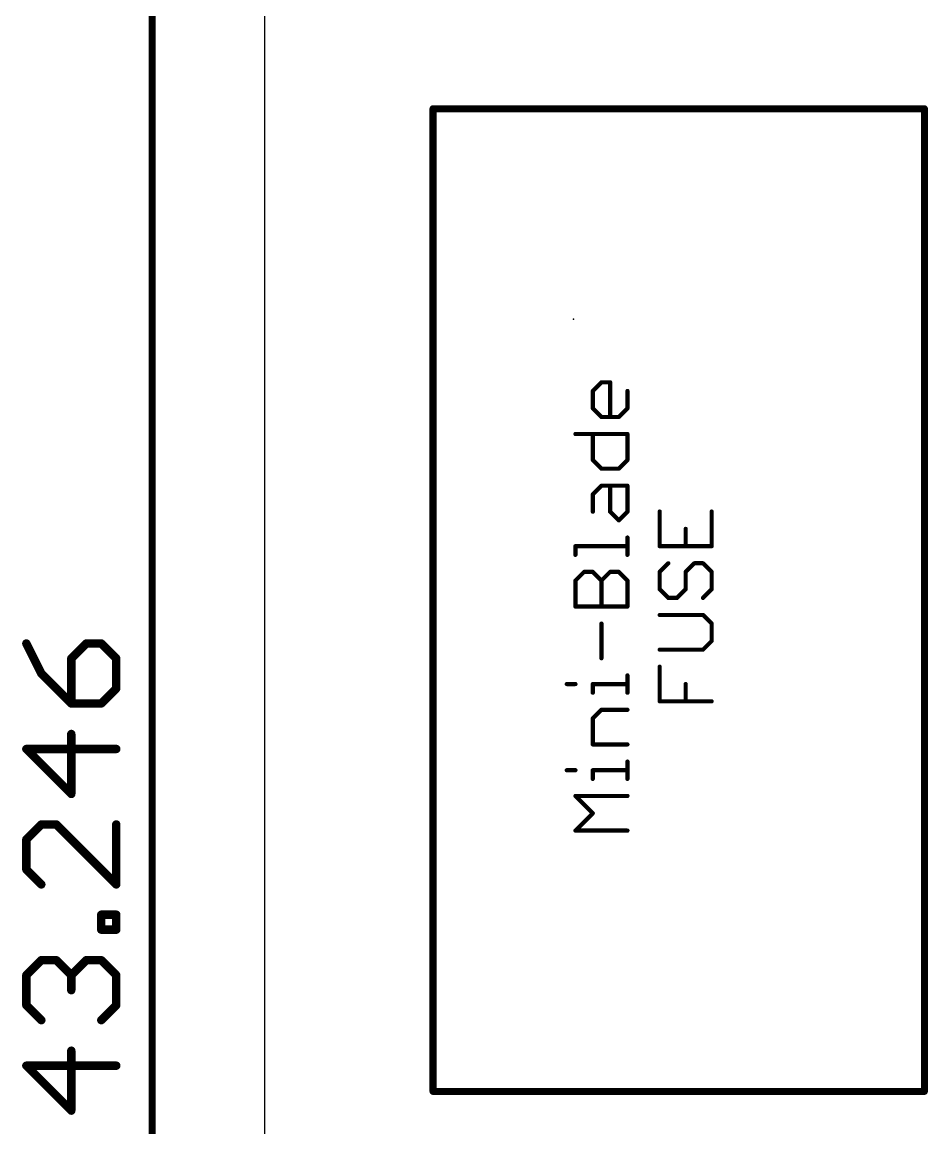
# Model space of a CAD drawing. Extents: x -4 to 88, y -32 to 116.
# Drawn here: x -4.39 to 12, y 36.68 to 56.68 of the extents above; entities that cross this region are included whole.
import ezdxf

# ---------------------------------------------------------------- set-up
doc = ezdxf.new("R2010")
doc.units = 0
for name, color, linetype in [('20', 178, 'CONTINUOUS'), ('21', 250, 'CONTINUOUS'), ('23', 178, 'CONTINUOUS'), ('48', 250, 'CONTINUOUS')]:
    doc.layers.add(name, color=color, linetype=linetype)

msp = doc.modelspace()

# ---------------------------------------------------------------- linework, layer by layer
at = {"layer": '20'}
msp.add_line((0, 111.496), (0, -31.75), dxfattribs=at)
at = {"layer": '21'}
for points, const_width in [([(3.048, 55.1498, 1), (3.048, 55.0862)], 0.0635), ([(3.0798, 55.118, 1), (3.0162, 55.118)], 0.0635), ([(11.9698, 55.118, 1), (11.9062, 55.118)], 0.0635), ([(11.938, 55.0862, 1), (11.938, 55.1498)], 0.0635), ([(5.9254, 50.0242, 1), (5.9523, 49.9972)], 0.0381), ([(5.9579, 50.0107, 1), (5.9198, 50.0107)], 0.0381), ([(6.0956, 50.1865, 1), (6.0956, 50.1484)], 0.0381), ([(6.1091, 50.154, 1), (6.0821, 50.1809)], 0.0381), ([(6.2714, 50.1675, 1), (6.2333, 50.1675)], 0.0381), ([(6.2524, 50.1484, 1), (6.2524, 50.1865)], 0.0381), ([(6.585, 50.0107, 1), (6.5469, 50.0107)], 0.0381), ([(5.9523, 49.7106, 1), (5.9254, 49.6837)], 0.0381), ([(5.9198, 49.6972, 1), (5.9579, 49.6972)], 0.0381), ([(6.5469, 49.6972, 1), (6.585, 49.6972)], 0.0381), ([(6.5794, 49.6837, 1), (6.5524, 49.7106)], 0.0381), ([(6.0956, 49.5595, 1), (6.0956, 49.5214)], 0.0381), ([(6.0821, 49.5269, 1), (6.1091, 49.5539)], 0.0381), ([(6.2333, 49.5404, 1), (6.2714, 49.5404)], 0.0381), ([(6.3957, 49.5539, 1), (6.4226, 49.5269)], 0.0381), ([(6.4091, 49.5214, 1), (6.4091, 49.5595)], 0.0381), ([(5.6253, 49.251, 1), (5.6253, 49.2129)], 0.0381), ([(5.9579, 49.232, 1), (5.9198, 49.232)], 0.0381), ([(6.585, 49.232, 1), (6.5469, 49.232)], 0.0381), ([(6.5659, 49.2129, 1), (6.5659, 49.251)], 0.0381), ([(5.9523, 48.7751, 1), (5.9254, 48.7482)], 0.0381), ([(5.9198, 48.7617, 1), (5.9579, 48.7617)], 0.0381), ([(6.0956, 48.6239, 1), (6.0956, 48.5858)], 0.0381), ([(6.0821, 48.5914, 1), (6.1091, 48.6184)], 0.0381), ([(6.3957, 48.6184, 1), (6.4226, 48.5914)], 0.0381), ([(6.4091, 48.5858, 1), (6.4091, 48.6239)], 0.0381), ([(6.5469, 48.7617, 1), (6.585, 48.7617)], 0.0381), ([(6.5794, 48.7482, 1), (6.5524, 48.7751)], 0.0381), ([(6.0956, 48.3155, 1), (6.0956, 48.2774)], 0.0381), ([(6.1091, 48.283, 1), (6.0821, 48.3099)], 0.0381), ([(6.2714, 48.2964, 1), (6.2333, 48.2964)], 0.0381), ([(6.585, 48.2964, 1), (6.5469, 48.2964)], 0.0381), ([(6.5659, 48.2774, 1), (6.5659, 48.3155)], 0.0381), ([(5.9579, 48.1397, 1), (5.9198, 48.1397)], 0.0381), ([(5.9254, 48.1531, 1), (5.9523, 48.1262)], 0.0381), ([(5.9198, 47.8261, 1), (5.9579, 47.8261)], 0.0381), ([(6.2333, 47.8261, 1), (6.2714, 47.8261)], 0.0381), ([(6.2658, 47.8396, 1), (6.2389, 47.8127)], 0.0381), ([(6.5469, 47.8261, 1), (6.585, 47.8261)], 0.0381), ([(6.5794, 47.8127, 1), (6.5524, 47.8396)], 0.0381), ([(7.1683, 47.8287, 1), (7.1302, 47.8287)], 0.0381), ([(8.109, 47.8287, 1), (8.0709, 47.8287)], 0.0381), ([(6.3957, 47.6828, 1), (6.4226, 47.6559)], 0.0381), ([(6.3957, 47.6559, 1), (6.4226, 47.6828)], 0.0381), ([(7.6387, 47.5152, 1), (7.6006, 47.5152)], 0.0381), ([(5.6443, 47.2025, 1), (5.6062, 47.2025)], 0.0381), ([(5.6253, 47.2215, 1), (5.6253, 47.1834)], 0.0381), ([(6.585, 47.3592, 1), (6.5469, 47.3592)], 0.0381), ([(6.5659, 47.1834, 1), (6.5659, 47.2215)], 0.0381), ([(7.1493, 47.2207, 1), (7.1493, 47.1826)], 0.0381), ([(7.1302, 47.2016, 1), (7.1683, 47.2016)], 0.0381), ([(7.6006, 47.2016, 1), (7.6387, 47.2016)], 0.0381), ([(8.0709, 47.2016, 1), (8.109, 47.2016)], 0.0381), ([(8.0899, 47.1826, 1), (8.0899, 47.2207)], 0.0381), ([(5.6062, 47.0457, 1), (5.6443, 47.0457)], 0.0381), ([(6.5469, 47.0457, 1), (6.585, 47.0457)], 0.0381), ([(7.3195, 46.8797, 1), (7.2926, 46.9066)], 0.0381), ([(7.7764, 46.9122, 1), (7.7764, 46.8741)], 0.0381), ([(7.7898, 46.8797, 1), (7.7629, 46.9066)], 0.0381), ([(7.9466, 46.9066, 1), (7.9197, 46.8797)], 0.0381), ([(7.9331, 46.8741, 1), (7.9331, 46.9122)], 0.0381), ([(5.6443, 46.5805, 1), (5.6062, 46.5805)], 0.0381), ([(5.7821, 46.7563, 1), (5.7821, 46.7182)], 0.0381), ([(5.7955, 46.7238, 1), (5.7686, 46.7507)], 0.0381), ([(5.9523, 46.7507, 1), (5.9254, 46.7238)], 0.0381), ([(5.9388, 46.7182, 1), (5.9388, 46.7563)], 0.0381), ([(6.1147, 46.5805, 1), (6.0766, 46.5805)], 0.0381), ([(6.2524, 46.7563, 1), (6.2524, 46.7182)], 0.0381), ([(6.2658, 46.7238, 1), (6.2389, 46.7507)], 0.0381), ([(6.4226, 46.7507, 1), (6.3957, 46.7238)], 0.0381), ([(6.4091, 46.7182, 1), (6.4091, 46.7563)], 0.0381), ([(6.585, 46.5805, 1), (6.5469, 46.5805)], 0.0381), ([(7.1683, 46.7364, 1), (7.1302, 46.7364)], 0.0381), ([(7.1358, 46.7499, 1), (7.1628, 46.7229)], 0.0381), ([(7.6061, 46.7499, 1), (7.6331, 46.7229)], 0.0381), ([(7.6387, 46.7364, 1), (7.6006, 46.7364)], 0.0381), ([(8.109, 46.7364, 1), (8.0709, 46.7364)], 0.0381), ([(8.0764, 46.7229, 1), (8.1034, 46.7499)], 0.0381), ([(5.6118, 46.5939, 1), (5.6388, 46.567)], 0.0381), ([(6.0821, 46.5939, 1), (6.1091, 46.567)], 0.0381), ([(6.0821, 46.567, 1), (6.1091, 46.5939)], 0.0381), ([(6.5524, 46.567, 1), (6.5794, 46.5939)], 0.0381), ([(7.1628, 46.4363, 1), (7.1358, 46.4094)], 0.0381), ([(7.1302, 46.4229, 1), (7.1683, 46.4229)], 0.0381), ([(7.6006, 46.4229, 1), (7.6387, 46.4229)], 0.0381), ([(7.6331, 46.4094, 1), (7.6061, 46.4363)], 0.0381), ([(8.0709, 46.4229, 1), (8.109, 46.4229)], 0.0381), ([(8.1034, 46.4094, 1), (8.0764, 46.4363)], 0.0381), ([(7.3061, 46.2851, 1), (7.3061, 46.247)], 0.0381), ([(7.2926, 46.2526, 1), (7.3195, 46.2796)], 0.0381), ([(7.4494, 46.2796, 1), (7.4763, 46.2526)], 0.0381), ([(7.4628, 46.247, 1), (7.4628, 46.2851)], 0.0381), ([(7.9197, 46.2796, 1), (7.9466, 46.2526)], 0.0381), ([(5.6253, 46.1292, 1), (5.6253, 46.0911)], 0.0381), ([(5.6062, 46.1102, 1), (5.6443, 46.1102)], 0.0381), ([(6.0766, 46.1102, 1), (6.1147, 46.1102)], 0.0381), ([(6.5469, 46.1102, 1), (6.585, 46.1102)], 0.0381), ([(6.5659, 46.0911, 1), (6.5659, 46.1292)], 0.0381), ([(6.1147, 45.8017, 1), (6.0766, 45.8017)], 0.0381), ([(7.1493, 45.9767, 1), (7.1493, 45.9386)], 0.0381), ([(7.9466, 45.9711, 1), (7.9197, 45.9442)], 0.0381), ([(7.9331, 45.9386, 1), (7.9331, 45.9767)], 0.0381), ([(8.109, 45.8009, 1), (8.0709, 45.8009)], 0.0381), ([(8.0764, 45.7874, 1), (8.1034, 45.8143)], 0.0381), ([(8.0709, 45.4873, 1), (8.109, 45.4873)], 0.0381), ([(8.1034, 45.4739, 1), (8.0764, 45.5008)], 0.0381), ([(7.1493, 45.3496, 1), (7.1493, 45.3115)], 0.0381), ([(7.9197, 45.344, 1), (7.9466, 45.3171)], 0.0381), ([(7.9331, 45.3115, 1), (7.9331, 45.3496)], 0.0381), ([(6.0766, 45.1747, 1), (6.1147, 45.1747)], 0.0381), ([(7.1683, 45.0221, 1), (7.1302, 45.0221)], 0.0381), ([(6.585, 44.8645, 1), (6.5469, 44.8645)], 0.0381), ([(5.4685, 44.7268, 1), (5.4685, 44.6887)], 0.0381), ([(5.6253, 44.6887, 1), (5.6253, 44.7268)], 0.0381), ([(5.9388, 44.7268, 1), (5.9388, 44.6887)], 0.0381), ([(5.9579, 44.7077, 1), (5.9198, 44.7077)], 0.0381), ([(6.5659, 44.6887, 1), (6.5659, 44.7268)], 0.0381), ([(7.6387, 44.7086, 1), (7.6006, 44.7086)], 0.0381), ([(5.9198, 44.551, 1), (5.9579, 44.551)], 0.0381), ([(6.5469, 44.551, 1), (6.585, 44.551)], 0.0381), ([(7.1493, 44.4141, 1), (7.1493, 44.376)], 0.0381), ([(8.0899, 44.376, 1), (8.0899, 44.4141)], 0.0381), ([(6.0956, 44.2616, 1), (6.0956, 44.2235)], 0.0381), ([(6.1091, 44.2291, 1), (6.0821, 44.256)], 0.0381), ([(6.5659, 44.2235, 1), (6.5659, 44.2616)], 0.0381), ([(7.1302, 44.3951, 1), (7.1683, 44.3951)], 0.0381), ([(7.6006, 44.3951, 1), (7.6387, 44.3951)], 0.0381), ([(5.9579, 44.0858, 1), (5.9198, 44.0858)], 0.0381), ([(5.9254, 44.0992, 1), (5.9523, 44.0723)], 0.0381), ([(5.9388, 43.6345, 1), (5.9388, 43.5964)], 0.0381), ([(5.9198, 43.6155, 1), (5.9579, 43.6155)], 0.0381), ([(6.5659, 43.5964, 1), (6.5659, 43.6345)], 0.0381), ([(6.585, 43.3053, 1), (6.5469, 43.3053)], 0.0381), ([(5.4685, 43.1676, 1), (5.4685, 43.1295)], 0.0381), ([(5.6253, 43.1295, 1), (5.6253, 43.1676)], 0.0381), ([(5.9388, 43.1676, 1), (5.9388, 43.1295)], 0.0381), ([(5.9579, 43.1485, 1), (5.9198, 43.1485)], 0.0381), ([(6.5659, 43.1295, 1), (6.5659, 43.1676)], 0.0381), ([(5.9198, 42.9918, 1), (5.9579, 42.9918)], 0.0381), ([(6.5469, 42.9918, 1), (6.585, 42.9918)], 0.0381), ([(5.6388, 42.6968, 1), (5.6118, 42.6699)], 0.0381), ([(5.6253, 42.7024, 1), (5.6253, 42.6643)], 0.0381), ([(6.5659, 42.6643, 1), (6.5659, 42.7024)], 0.0381), ([(5.9523, 42.3563, 1), (5.9254, 42.3833)], 0.0381), ([(5.9254, 42.3563, 1), (5.9523, 42.3833)], 0.0381), ([(5.6253, 42.0753, 1), (5.6253, 42.0372)], 0.0381), ([(5.6118, 42.0697, 1), (5.6388, 42.0428)], 0.0381), ([(6.5659, 42.0372, 1), (6.5659, 42.0753)], 0.0381), ([(3.048, 37.3698, 1), (3.048, 37.3062)], 0.0635), ([(3.0162, 37.338, 1), (3.0798, 37.338)], 0.0635), ([(11.9062, 37.338, 1), (11.9698, 37.338)], 0.0635), ([(11.938, 37.3062, 1), (11.938, 37.3698)], 0.0635)]:
    msp.add_lwpolyline(points, format="xyb", dxfattribs=dict(at, const_width=const_width))
for points, const_width in [([(3.048, 55.118), (11.938, 55.118)], 0.127), ([(3.048, 55.118), (3.048, 37.338)], 0.127), ([(11.938, 55.118), (11.938, 37.338)], 0.127), ([(5.9388, 50.0107), (6.0956, 50.1675)], 0.0762), ([(5.9388, 49.6972), (5.9388, 50.0107)], 0.0762), ([(6.0956, 50.1675), (6.2524, 50.1675)], 0.0762), ([(6.2524, 50.1675), (6.2524, 49.5404)], 0.0762), ([(6.5659, 50.0107), (6.5659, 49.6972)], 0.0762), ([(6.0956, 49.5404), (5.9388, 49.6972)], 0.0762), ([(6.5659, 49.6972), (6.4091, 49.5404)], 0.0762), ([(6.4091, 49.5404), (6.0956, 49.5404)], 0.0762), ([(5.6253, 49.232), (6.5659, 49.232)], 0.0762), ([(5.9388, 48.7617), (5.9388, 49.232)], 0.0762), ([(6.5659, 49.232), (6.5659, 48.7617)], 0.0762), ([(6.0956, 48.6049), (5.9388, 48.7617)], 0.0762), ([(6.4091, 48.6049), (6.0956, 48.6049)], 0.0762), ([(6.5659, 48.7617), (6.4091, 48.6049)], 0.0762), ([(5.9388, 48.1397), (6.0956, 48.2964)], 0.0762), ([(6.0956, 48.2964), (6.5659, 48.2964)], 0.0762), ([(6.2524, 47.8261), (6.2524, 48.2964)], 0.0762), ([(6.5659, 48.2964), (6.5659, 47.8261)], 0.0762), ([(5.9388, 47.8261), (5.9388, 48.1397)], 0.0762), ([(6.4091, 47.6694), (6.2524, 47.8261)], 0.0762), ([(6.5659, 47.8261), (6.4091, 47.6694)], 0.0762), ([(7.1493, 47.8287), (7.1493, 47.2016)], 0.0762), ([(8.0899, 47.2016), (8.0899, 47.8287)], 0.0762), ([(7.6196, 47.2016), (7.6196, 47.5152)], 0.0762), ([(5.6253, 47.0457), (5.6253, 47.2025)], 0.0762), ([(5.6253, 47.2025), (6.5659, 47.2025)], 0.0762), ([(6.5659, 47.0457), (6.5659, 47.3592)], 0.0762), ([(7.1493, 47.2016), (8.0899, 47.2016)], 0.0762), ([(7.3061, 46.8932), (7.1493, 46.7364)], 0.0762), ([(7.6196, 46.7364), (7.7764, 46.8932)], 0.0762), ([(7.7764, 46.8932), (7.9331, 46.8932)], 0.0762), ([(7.9331, 46.8932), (8.0899, 46.7364)], 0.0762), ([(5.6253, 46.5805), (5.7821, 46.7372)], 0.0762), ([(5.6253, 46.1102), (5.6253, 46.5805)], 0.0762), ([(5.7821, 46.7372), (5.9388, 46.7372)], 0.0762), ([(5.9388, 46.7372), (6.0956, 46.5805)], 0.0762), ([(6.0956, 46.5805), (6.2524, 46.7372)], 0.0762), ([(6.0956, 46.1102), (6.0956, 46.5805)], 0.0762), ([(6.2524, 46.7372), (6.4091, 46.7372)], 0.0762), ([(6.4091, 46.7372), (6.5659, 46.5805)], 0.0762), ([(6.5659, 46.5805), (6.5659, 46.1102)], 0.0762), ([(7.1493, 46.7364), (7.1493, 46.4229)], 0.0762), ([(7.6196, 46.4229), (7.6196, 46.7364)], 0.0762), ([(8.0899, 46.7364), (8.0899, 46.4229)], 0.0762), ([(7.1493, 46.4229), (7.3061, 46.2661)], 0.0762), ([(7.4628, 46.2661), (7.6196, 46.4229)], 0.0762), ([(8.0899, 46.4229), (7.9331, 46.2661)], 0.0762), ([(7.3061, 46.2661), (7.4628, 46.2661)], 0.0762), ([(6.5659, 46.1102), (5.6253, 46.1102)], 0.0762), ([(6.0956, 45.1747), (6.0956, 45.8017)], 0.0762), ([(7.9331, 45.9576), (7.1493, 45.9576)], 0.0762), ([(8.0899, 45.8009), (7.9331, 45.9576)], 0.0762), ([(8.0899, 45.4873), (8.0899, 45.8009)], 0.0762), ([(7.9331, 45.3306), (8.0899, 45.4873)], 0.0762), ([(7.1493, 45.3306), (7.9331, 45.3306)], 0.0762), ([(7.1493, 44.3951), (7.1493, 45.0221)], 0.0762), ([(6.5659, 44.551), (6.5659, 44.8645)], 0.0762), ([(5.4685, 44.7077), (5.6253, 44.7077)], 0.0762), ([(5.9388, 44.551), (5.9388, 44.7077)], 0.0762), ([(5.9388, 44.7077), (6.5659, 44.7077)], 0.0762), ([(7.6196, 44.3951), (7.6196, 44.7086)], 0.0762), ([(8.0899, 44.3951), (7.1493, 44.3951)], 0.0762), ([(5.9388, 44.0858), (6.0956, 44.2425)], 0.0762), ([(6.0956, 44.2425), (6.5659, 44.2425)], 0.0762), ([(5.9388, 43.6155), (5.9388, 44.0858)], 0.0762), ([(6.5659, 43.6155), (5.9388, 43.6155)], 0.0762), ([(6.5659, 42.9918), (6.5659, 43.3053)], 0.0762), ([(5.4685, 43.1485), (5.6253, 43.1485)], 0.0762), ([(5.9388, 42.9918), (5.9388, 43.1485)], 0.0762), ([(5.9388, 43.1485), (6.5659, 43.1485)], 0.0762), ([(5.9388, 42.3698), (5.6253, 42.6833)], 0.0762), ([(5.6253, 42.6833), (6.5659, 42.6833)], 0.0762), ([(5.6253, 42.0563), (5.9388, 42.3698)], 0.0762), ([(6.5659, 42.0563), (5.6253, 42.0563)], 0.0762), ([(3.048, 37.338), (11.938, 37.338)], 0.127)]:
    msp.add_lwpolyline(points, dxfattribs=dict(at, const_width=const_width))
at = {"layer": '23'}
msp.add_point((5.588, 51.308), dxfattribs=at)
at = {"layer": '48'}
for points, const_width in [([(-2.032, 111.431), (-2.032, -31.685)], 0.13), ([(-4.3097, 45.4414), (-4.0385, 44.8991)], 0.1524), ([(-3.225, 45.4414), (-3.4962, 45.1702)], 0.1524), ([(-2.9539, 45.4414), (-3.225, 45.4414)], 0.1524), ([(-2.6827, 45.1702), (-2.9539, 45.4414)], 0.1524), ([(-3.4962, 45.1702), (-3.4962, 44.3567)], 0.1524), ([(-2.6827, 44.6279), (-2.6827, 45.1702)], 0.1524), ([(-4.0385, 44.8991), (-3.4962, 44.3567)], 0.1524), ([(-2.9539, 44.3567), (-2.6827, 44.6279)], 0.1524), ([(-3.4962, 44.3567), (-2.9539, 44.3567)], 0.1524), ([(-3.4962, 42.7196), (-3.4962, 43.8042)], 0.1524), ([(-2.6827, 43.5331), (-4.3097, 43.5331)], 0.1524), ([(-4.3097, 43.5331), (-3.4962, 42.7196)], 0.1524), ([(-4.0385, 42.1671), (-4.3097, 41.8959)], 0.1524), ([(-3.7674, 42.1671), (-4.0385, 42.1671)], 0.1524), ([(-2.6827, 41.0824), (-3.7674, 42.1671)], 0.1524), ([(-2.6827, 42.1671), (-2.6827, 41.0824)], 0.1524), ([(-4.3097, 41.8959), (-4.3097, 41.3536)], 0.1524), ([(-4.3097, 41.3536), (-4.0385, 41.0824)], 0.1524), ([(-2.9539, 40.2638), (-2.9539, 40.535)], 0.1524), ([(-2.9539, 40.535), (-2.6827, 40.535)], 0.1524), ([(-2.6827, 40.535), (-2.6827, 40.2638)], 0.1524), ([(-2.6827, 40.2638), (-2.9539, 40.2638)], 0.1524), ([(-4.3097, 39.4402), (-4.0385, 39.7113)], 0.1524), ([(-4.0385, 39.7113), (-3.7674, 39.7113)], 0.1524), ([(-3.7674, 39.7113), (-3.4962, 39.4402)], 0.1524), ([(-3.4962, 39.4402), (-3.225, 39.7113)], 0.1524), ([(-3.225, 39.7113), (-2.9539, 39.7113)], 0.1524), ([(-2.9539, 39.7113), (-2.6827, 39.4402)], 0.1524), ([(-4.3097, 38.8979), (-4.3097, 39.4402)], 0.1524), ([(-3.4962, 39.4402), (-3.4962, 39.169)], 0.1524), ([(-2.6827, 39.4402), (-2.6827, 38.8979)], 0.1524), ([(-4.0385, 38.6267), (-4.3097, 38.8979)], 0.1524), ([(-2.6827, 38.8979), (-2.9539, 38.6267)], 0.1524), ([(-3.4962, 36.9895), (-3.4962, 38.0742)], 0.1524), ([(-2.6827, 37.803), (-4.3097, 37.803)], 0.1524), ([(-4.3097, 37.803), (-3.4962, 36.9895)], 0.1524)]:
    msp.add_lwpolyline(points, dxfattribs=dict(at, const_width=const_width))
at = {"layer": '48', "const_width": 0.0762}
for points in [[(-4.2756, 45.4584, 1), (-4.3438, 45.4244)], [(-3.225, 45.4795, 1), (-3.225, 45.4033)], [(-3.1981, 45.4145, 1), (-3.252, 45.4683)], [(-2.9269, 45.4683, 1), (-2.9808, 45.4145)], [(-2.9539, 45.4033, 1), (-2.9539, 45.4795)], [(-3.4581, 45.1702, 1), (-3.5343, 45.1702)], [(-3.5231, 45.1972, 1), (-3.4693, 45.1433)], [(-2.6446, 45.1702, 1), (-2.7208, 45.1702)], [(-2.7096, 45.1433, 1), (-2.6558, 45.1972)], [(-4.0116, 44.926, 1), (-4.0655, 44.8721)], [(-4.0726, 44.882, 1), (-4.0044, 44.9161)], [(-2.7208, 44.6279, 1), (-2.6446, 44.6279)], [(-2.6558, 44.601, 1), (-2.7096, 44.6548)], [(-3.4962, 44.3948, 1), (-3.4962, 44.3186)], [(-3.5231, 44.3298, 1), (-3.4693, 44.3837)], [(-2.9808, 44.3837, 1), (-2.9269, 44.3298)], [(-2.9539, 44.3186, 1), (-2.9539, 44.3948)], [(-3.5343, 44.3567, 1), (-3.4581, 44.3567)], [(-3.4581, 43.8042, 1), (-3.5343, 43.8042)], [(-4.3097, 43.5712, 1), (-4.3097, 43.495)], [(-4.2827, 43.56, 1), (-4.3366, 43.5061)], [(-2.6827, 43.495, 1), (-2.6827, 43.5712)], [(-3.5343, 42.7196, 1), (-3.4581, 42.7196)], [(-3.5231, 42.6926, 1), (-3.4693, 42.7465)], [(-4.0385, 42.2052, 1), (-4.0385, 42.129)], [(-4.0116, 42.1401, 1), (-4.0655, 42.194)], [(-3.7404, 42.194, 1), (-3.7943, 42.1401)], [(-3.7674, 42.129, 1), (-3.7674, 42.2052)], [(-2.6446, 42.1671, 1), (-2.7208, 42.1671)], [(-4.2716, 41.8959, 1), (-4.3478, 41.8959)], [(-4.3366, 41.9229, 1), (-4.2827, 41.869)], [(-4.2827, 41.3805, 1), (-4.3366, 41.3266)], [(-4.3478, 41.3536, 1), (-4.2716, 41.3536)], [(-4.0655, 41.0555, 1), (-4.0116, 41.1094)], [(-2.7208, 41.0824, 1), (-2.6446, 41.0824)], [(-2.7096, 41.0555, 1), (-2.6558, 41.1094)], [(-2.9158, 40.535, 1), (-2.992, 40.535)], [(-2.9539, 40.5731, 1), (-2.9539, 40.4969)], [(-2.6446, 40.535, 1), (-2.7208, 40.535)], [(-2.6827, 40.4969, 1), (-2.6827, 40.5731)], [(-2.9539, 40.3019, 1), (-2.9539, 40.2257)], [(-2.992, 40.2638, 1), (-2.9158, 40.2638)], [(-2.7208, 40.2638, 1), (-2.6446, 40.2638)], [(-2.6827, 40.2257, 1), (-2.6827, 40.3019)], [(-4.0385, 39.7494, 1), (-4.0385, 39.6732)], [(-4.0116, 39.6844, 1), (-4.0655, 39.7383)], [(-3.7404, 39.7383, 1), (-3.7943, 39.6844)], [(-3.7674, 39.6732, 1), (-3.7674, 39.7494)], [(-3.225, 39.7494, 1), (-3.225, 39.6732)], [(-3.1981, 39.6844, 1), (-3.252, 39.7383)], [(-2.9269, 39.7383, 1), (-2.9808, 39.6844)], [(-2.9539, 39.6732, 1), (-2.9539, 39.7494)], [(-4.2716, 39.4402, 1), (-4.3478, 39.4402)], [(-4.3366, 39.4671, 1), (-4.2827, 39.4132)], [(-3.4581, 39.4402, 1), (-3.5343, 39.4402)], [(-3.5231, 39.4671, 1), (-3.4693, 39.4132)], [(-3.5231, 39.4132, 1), (-3.4693, 39.4671)], [(-2.6446, 39.4402, 1), (-2.7208, 39.4402)], [(-2.7096, 39.4132, 1), (-2.6558, 39.4671)], [(-3.5343, 39.169, 1), (-3.4581, 39.169)], [(-4.2827, 38.9248, 1), (-4.3366, 38.8709)], [(-4.3478, 38.8979, 1), (-4.2716, 38.8979)], [(-2.7208, 38.8979, 1), (-2.6446, 38.8979)], [(-2.6558, 38.8709, 1), (-2.7096, 38.9248)], [(-4.0655, 38.5997, 1), (-4.0116, 38.6536)], [(-2.9808, 38.6536, 1), (-2.9269, 38.5997)], [(-3.4581, 38.0742, 1), (-3.5343, 38.0742)], [(-4.2827, 37.83, 1), (-4.3366, 37.7761)], [(-4.3097, 37.8411, 1), (-4.3097, 37.7649)], [(-2.6827, 37.7649, 1), (-2.6827, 37.8411)], [(-3.5343, 36.9895, 1), (-3.4581, 36.9895)], [(-3.5231, 36.9626, 1), (-3.4693, 37.0165)]]:
    msp.add_lwpolyline(points, format="xyb", dxfattribs=at)

doc.saveas('drawing.dxf')
